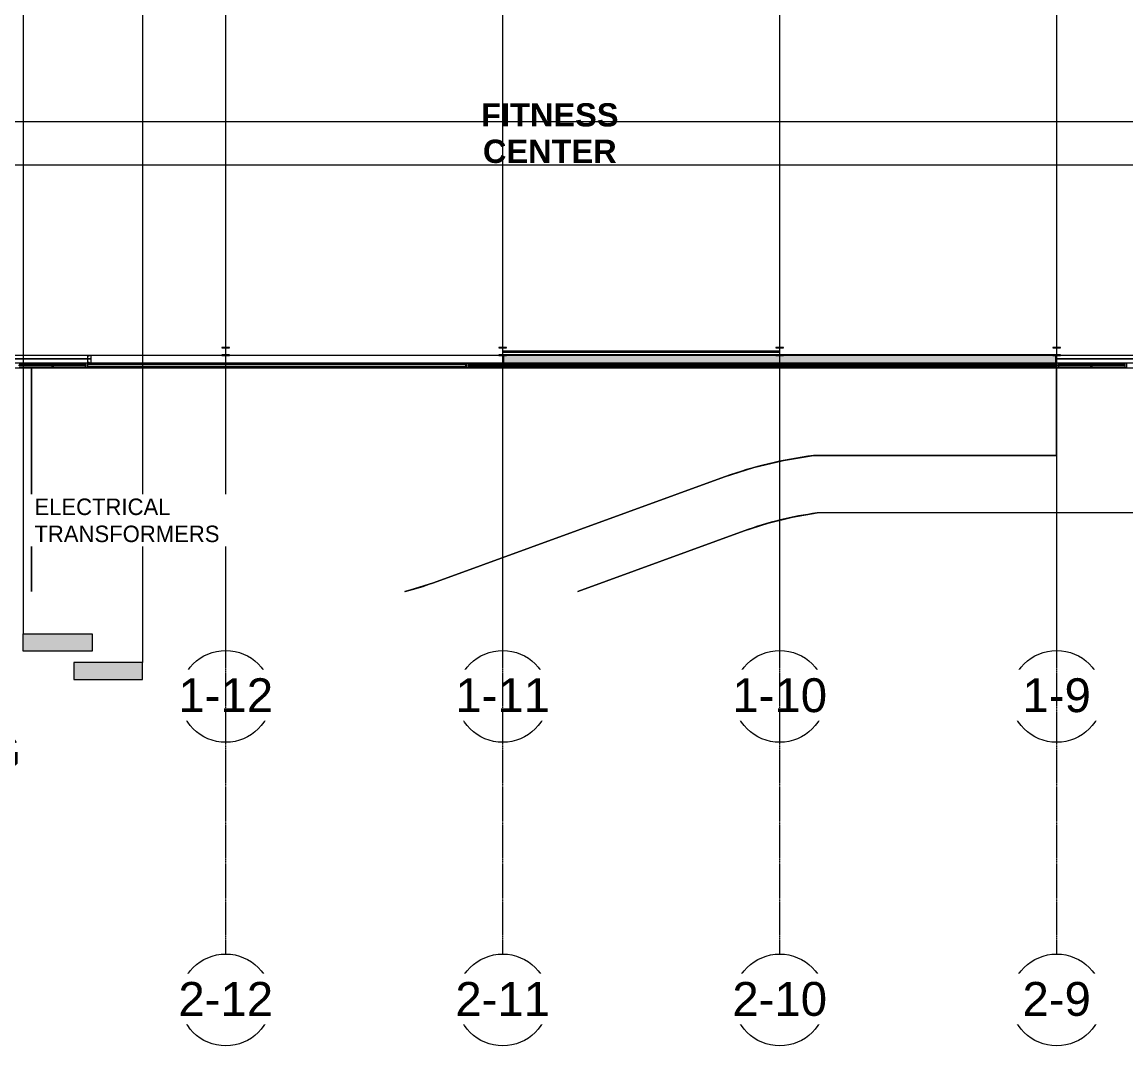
# Model space of a CAD drawing. Header units: inches. Extents: x 25369 to 33163, y -23509 to -20274.
# Drawn here: x 28804 to 29958, y -23509 to -22439 of the extents above; entities that cross this region are included whole.
import ezdxf

# ---------------------------------------------------------------- set-up
doc = ezdxf.new("R2010")
doc.units = ezdxf.units.IN
doc.header["$MEASUREMENT"] = 0
doc.linetypes.add('Grid Line 1_2_', pattern=[0.875, 0.5, -0.125, 0.125, -0.125])
for name, color, linetype, lineweight in [('A-FLOR', 192, 'Continuous', 13), ('A-GLAZ-CURT', 52, 'Continuous', 13), ('A-GLAZ-CWMG', 51, 'Continuous', 13), ('A-SITE-ROAD', 130, 'Continuous', 70), ('A-SITE-SWLK', 140, 'Continuous', 70), ('A-WALL', 113, 'Continuous', 13), ('A-WALL-PATT', 111, 'Continuous', 25), ('C-TOPO', 7, 'Continuous', 13), ('G-ANNO-SYMB', 111, 'Continuous', 9), ('G-ANNO-TEXT', 231, 'Continuous', 9), ('L-SITE-WALL', 31, 'Continuous', 13), ('M-AREA-IDEN', 171, 'Continuous', 9), ('S-BEAM', 12, 'Continuous', 13), ('S-COLS', 52, 'Continuous', 13), ('S-GRID', 1, 'Continuous', 9), ('S-GRID-IDEN', 1, 'Continuous', 9)]:
    doc.layers.add(name, color=color, linetype=linetype, lineweight=lineweight)
doc.styles.add('Arial', font='arial.ttf', dxfattribs={"height": 35.407186})
doc.styles.add('Arial_B', font='arialbd.ttf', dxfattribs={"height": 24.354149})
doc.styles.add('Century Gothic', font='GOTHIC.TTF', dxfattribs={"height": 17.245342})

# ---------------------------------------------------------------- blocks, each defined once
blk = doc.blocks.new('Struct_Xcel_Sports Complex_rvt-2-Overall Floor Plan')
at = {"layer": 'A-FLOR', "color": 43, "lineweight": 9}
for p, q in [((22941.3, -22790.8), (22810.7, -22790.8)), ((22945.3, -22790.8), (22941.6, -22790.8)), ((24133, -22790.8), (23954.3, -22790.8))]:
    blk.add_line(p, q, dxfattribs=at)
at = {"layer": 'L-SITE-WALL', "color": 43, "lineweight": 9}
for p, q in [((22810.7, -22790.8), (22941.3, -22790.8)), ((22941.6, -22790.8), (22945.3, -22790.8)), ((23954.3, -22790.8), (24133, -22790.8)), ((23337.1, -22798.8), (22941, -22798.8)), ((23954.5, -22798.8), (23375.3, -22798.8))]:
    blk.add_line(p, q, dxfattribs=at)
blk = doc.blocks.new('W-Wide Flange-Column - B2_E-1389165-Overall Floor Plan')
at = {"layer": 'S-COLS', "color": 7}
for p, q in [((4, 4.1), (-4, 4.1)), ((-4, 4.1), (-4, 3.7)), ((-4, 3.7), (-0.8, 3.7)), ((-0.1, 3), (-0.1, -3)), ((0.1, -3), (0.1, 3)), ((0.8, 3.7), (4, 3.7)), ((4, 3.7), (4, 4.1)), ((-0.8, -3.7), (-4, -3.7)), ((-4, -3.7), (-4, -4.1)), ((-4, -4.1), (4, -4.1)), ((4, -3.7), (0.8, -3.7)), ((4, -4.1), (4, -3.7))]:
    blk.add_line(p, q, dxfattribs=at)
for centre, start, end in [((-0.8, 3), 0, 90), ((0.8, 3), 90, 180), ((-0.8, -3), 270, 0), ((0.8, -3), 180, 270)]:
    blk.add_arc(centre, 0.691, start, end, dxfattribs=at)
blk = doc.blocks.new('W-Wide Flange-Column - B2_E-V1-Overall Floor Plan')
at = {"layer": 'S-COLS', "lineweight": 9}
h = blk.add_hatch(dxfattribs=at)
h.set_pattern_fill('FP_8', color=253, style=0, pattern_type=2)
h.set_pattern_definition([(225, (29306.494, -22783.178), (19.00703, -19.00703), []), (225, (29306.494, -22811.978), (19.00703, -19.00703), [])])
h.paths.add_polyline_path([(4, 4.1), (-4, 4.1), (-4, 3.7), (-0.8, 3.7), (-0.3, 3.5), (-0.1, 3), (-0.1, 0.7), (0.1, 0.7), (0.1, 0.7), (0.1, 3), (0.3, 3.5), (0.8, 3.7), (4, 3.7)], flags=0)
h.paths.add_polyline_path([(0.1, -0.2), (0, -0.3), (-0.1, -0.3), (-0.1, -3), (-0.3, -3.5), (-0.8, -3.7), (-4, -3.7), (-4, -4.1), (4, -4.1), (4, -3.7), (0.8, -3.7), (0.3, -3.5), (0.1, -3), (0.1, -0.2)], flags=0)
at = {"layer": 'S-COLS', "color": 7}
for p, q in [((4, 4.1), (-4, 4.1)), ((-4, 4.1), (-4, 3.7)), ((-4, 3.7), (-0.8, 3.7)), ((-0.1, 3), (-0.1, 0.7)), ((0.1, 0.6), (0.1, 3)), ((0.8, 3.7), (4, 3.7)), ((4, 3.7), (4, 4.1)), ((-0.8, -3.7), (-4, -3.7)), ((-4, -3.7), (-4, -4.1)), ((-4, -4.1), (4, -4.1)), ((-0.1, -0.3), (-0.1, -3)), ((0.1, -3), (0.1, -0.2)), ((4, -3.7), (0.8, -3.7)), ((4, -4.1), (4, -3.7))]:
    blk.add_line(p, q, dxfattribs=at)
for centre, start, end in [((-0.8, 3), 0, 90), ((0.8, 3), 90, 180), ((-0.8, -3), 270, 0), ((0.8, -3), 180, 270)]:
    blk.add_arc(centre, 0.691, start, end, dxfattribs=at)
blk = doc.blocks.new('W-Wide Flange-Column - B2_E-V2-Overall Floor Plan')
at = {"layer": 'S-COLS', "lineweight": 9}
h = blk.add_hatch(dxfattribs=at)
h.set_pattern_fill('FP_9', color=253, style=0, pattern_type=2)
h.set_pattern_definition([(225, (29595.994, -22783.178), (19.00703, -19.00703), []), (225, (29595.994, -22811.978), (19.00703, -19.00703), [])])
h.paths.add_polyline_path([(4, 4.1), (-4, 4.1), (-4, 3.7), (-0.8, 3.7), (-0.3, 3.5), (-0.1, 3), (-0.1, 0.7), (0.1, 0.7), (0.1, 0.7), (0.1, 3), (0.3, 3.5), (0.8, 3.7), (4, 3.7)], flags=0)
h.paths.add_polyline_path([(-0.1, -0.2), (-0.1, -3), (-0.3, -3.5), (-0.8, -3.7), (-4, -3.7), (-4, -4.1), (4, -4.1), (4, -3.7), (0.8, -3.7), (0.3, -3.5), (0.1, -3), (0.1, -0.3), (-0.1, -0.2)], flags=0)
at = {"layer": 'S-COLS', "color": 7}
for p, q in [((4, 4.1), (-4, 4.1)), ((-4, 4.1), (-4, 3.7)), ((-4, 3.7), (-0.8, 3.7)), ((-0.1, 3), (-0.1, 0.6)), ((0.1, 0.7), (0.1, 3)), ((0.8, 3.7), (4, 3.7)), ((4, 3.7), (4, 4.1)), ((-0.8, -3.7), (-4, -3.7)), ((-4, -3.7), (-4, -4.1)), ((-4, -4.1), (4, -4.1)), ((-0.1, -0.2), (-0.1, -3)), ((0.1, -3), (0.1, -0.3)), ((4, -3.7), (0.8, -3.7)), ((4, -4.1), (4, -3.7))]:
    blk.add_line(p, q, dxfattribs=at)
for centre, start, end in [((-0.8, 3), 0, 90), ((0.8, 3), 90, 180), ((-0.8, -3), 270, 0), ((0.8, -3), 180, 270)]:
    blk.add_arc(centre, 0.691, start, end, dxfattribs=at)
blk = doc.blocks.new('W-Wide Flange-Column - B2_E-V3-Overall Floor Plan')
at = {"layer": 'S-COLS', "color": 7}
for p, q in [((4, 4.1), (-4, 4.1)), ((-4, 4.1), (-4, 3.7)), ((-4, 3.7), (-0.8, 3.7)), ((-0.1, 3), (-0.1, -3)), ((0.1, -3), (0.1, 3)), ((0.8, 3.7), (4, 3.7)), ((4, 3.7), (4, 4.1)), ((-0.8, -3.7), (-4, -3.7)), ((-4, -3.7), (-4, -4.1)), ((-4, -4.1), (4, -4.1)), ((4, -3.7), (0.8, -3.7)), ((4, -4.1), (4, -3.7))]:
    blk.add_line(p, q, dxfattribs=at)
for centre, start, end in [((-0.8, 3), 0, 90), ((0.8, 3), 90, 180), ((-0.8, -3), 270, 0), ((0.8, -3), 180, 270)]:
    blk.add_arc(centre, 0.691, start, end, dxfattribs=at)
blk = doc.blocks.new('Rectangular Mullion - Exterior 2_ x 4_5_-1142339-Overall Floor Plan')
at = {"layer": 'A-GLAZ-CWMG', "color": 7}
for p, q in [((-2, 3), (0, 3)), ((-2, -1.5), (-2, 3)), ((0, 3), (0, -1.5)), ((0, -1.5), (-2, -1.5))]:
    blk.add_line(p, q, dxfattribs=at)
blk = doc.blocks.new('System Panel - INSULATED LOW-E GLAZING _SEE ELEVATIONS FOR U-FACTOR_ SHGC_ _ LT_-827433-Overall Floor Plan')
at = {"layer": 'A-GLAZ-CURT', "color": 7}
for p, q in [((17.09375, -0.25), (-17.09375, -0.25)), ((-17.09375, -0.25), (-17.09375, -1.25)), ((-17.09375, -1.25), (17.09375, -1.25)), ((17.09375, -1.25), (17.09375, -0.25))]:
    blk.add_line(p, q, dxfattribs=at)
at = {"layer": 'A-GLAZ-CURT', "color": 10, "lineweight": 9}
for p, q in [((-17.09375, -1.25), (-17.09375, -0.25)), ((17.09375, -0.25), (-17.09375, -0.25)), ((-17.09375, -1.25), (17.09375, -1.25)), ((17.09375, -0.25), (17.09375, -1.25))]:
    blk.add_line(p, q, dxfattribs=at)
blk = doc.blocks.new('Rectangular Mullion - Exterior 2_ x 4_5_-1115231-Overall Floor Plan')
at = {"layer": 'A-GLAZ-CWMG', "color": 7}
for p, q in [((-1, 3), (1, 3)), ((-1, -1.5), (-1, 3)), ((1, 3), (1, -1.5)), ((1, -1.5), (-1, -1.5))]:
    blk.add_line(p, q, dxfattribs=at)
blk = doc.blocks.new('Rectangular Mullion - Exterior 2_ x 4_5_-V15-Overall Floor Plan')
at = {"layer": 'A-GLAZ-CWMG', "color": 43, "lineweight": 9}
for p, q in [((22206.3, -22795.4), (22240.5, -22795.4)), ((22206.3, -22799.9), (22240.5, -22799.9))]:
    blk.add_line(p, q, dxfattribs=at)
blk = doc.blocks.new('System Panel - INSULATED LOW-E GLAZING _SEE ELEVATIONS FOR U-FACTOR_ SHGC_ _ LT_-1142335-Overall Floor Plan')
at = {"layer": 'A-GLAZ-CURT', "color": 7}
for p, q in [((16.53125, -0.25), (-16.53125, -0.25)), ((-16.53125, -0.25), (-16.53125, -1.25)), ((-16.53125, -1.25), (16.53125, -1.25)), ((16.53125, -1.25), (16.53125, -0.25))]:
    blk.add_line(p, q, dxfattribs=at)
at = {"layer": 'A-GLAZ-CURT', "color": 10, "lineweight": 9}
for p, q in [((-16.53125, -1.25), (-16.53125, -0.25)), ((16.53125, -0.25), (-16.53125, -0.25)), ((-16.53125, -1.25), (16.53125, -1.25)), ((16.53125, -0.25), (16.53125, -1.25))]:
    blk.add_line(p, q, dxfattribs=at)
blk = doc.blocks.new('Rectangular Mullion - Exterior 2_ x 4_5_-1136166-Overall Floor Plan')
at = {"layer": 'A-GLAZ-CWMG', "color": 43, "lineweight": 9}
for p, q in [((23956.5, -22795.4), (23989.6, -22795.4)), ((23956.5, -22799.9), (23989.6, -22799.9))]:
    blk.add_line(p, q, dxfattribs=at)
blk = doc.blocks.new('Rectangular Mullion - Exterior 2_ x 4_5_-1142359-Overall Floor Plan')
at = {"layer": 'A-GLAZ-CWMG', "color": 7}
for p, q in [((-2, 1.5), (0, 1.5)), ((-2, -3), (-2, 1.5)), ((0, 1.5), (0, -3)), ((0, -3), (-2, -3))]:
    blk.add_line(p, q, dxfattribs=at)
blk = doc.blocks.new('Rectangular Mullion - Exterior 2_ x 4_5_-1142353-Overall Floor Plan')
at = {"layer": 'A-GLAZ-CWMG', "color": 7}
for p, q in [((0, 1.5), (-2, 1.5)), ((-2, 1.5), (-2, -3)), ((0, -3), (0, 1.5)), ((-2, -3), (0, -3))]:
    blk.add_line(p, q, dxfattribs=at)
blk = doc.blocks.new('System Panel - INSULATED LOW-E GLAZING _SEE ELEVATIONS FOR U-FACTOR_ SHGC_ _ LT_-827454-Overall Floor Plan')
at = {"layer": 'A-GLAZ-CURT', "color": 7}
for p, q in [((17.09375, 1.25), (-17.09375, 1.25)), ((-17.09375, 1.25), (-17.09375, 0.25)), ((-17.09375, 0.25), (17.09375, 0.25)), ((17.09375, 0.25), (17.09375, 1.25))]:
    blk.add_line(p, q, dxfattribs=at)
at = {"layer": 'A-GLAZ-CURT', "color": 10, "lineweight": 9}
for p, q in [((-17.09375, 0.25), (-17.09375, 1.25)), ((17.09375, 1.25), (-17.09375, 1.25)), ((-17.09375, 0.25), (17.09375, 0.25)), ((17.09375, 1.25), (17.09375, 0.25))]:
    blk.add_line(p, q, dxfattribs=at)
blk = doc.blocks.new('Rectangular Mullion - Exterior 2_ x 4_5_-1060760-Overall Floor Plan')
at = {"layer": 'A-GLAZ-CWMG', "color": 43, "lineweight": 9}
for p, q in [((25834, -22795.4), (25799.8, -22795.4)), ((25834, -22799.9), (25799.8, -22799.9))]:
    blk.add_line(p, q, dxfattribs=at)
blk = doc.blocks.new('Rectangular Mullion - Exterior 2_ x 4_5_-1135321-Overall Floor Plan')
at = {"layer": 'A-GLAZ-CWMG', "color": 43, "lineweight": 9}
for p, q in [((22278.7, -22795.4), (22311.8, -22795.4)), ((22278.7, -22799.9), (22311.8, -22799.9))]:
    blk.add_line(p, q, dxfattribs=at)
blk = doc.blocks.new('Rectangular Mullion - Exterior 2_ x 4_5_-1305167-Overall Floor Plan')
at = {"layer": 'A-GLAZ-CWMG', "color": 43, "lineweight": 9}
for p, q in [((22869.8, -22795.4), (22904, -22795.4)), ((22869.8, -22799.9), (22904, -22799.9))]:
    blk.add_line(p, q, dxfattribs=at)
blk = doc.blocks.new('Rectangular Mullion - Exterior 2_ x 4_5_-1142382-Overall Floor Plan')
at = {"layer": 'A-GLAZ-CWMG', "color": 7}
for p, q in [((0, 3), (-2, 3)), ((-2, 3), (-2, -1.5)), ((0, -1.5), (0, 3)), ((-2, -1.5), (0, -1.5))]:
    blk.add_line(p, q, dxfattribs=at)
blk = doc.blocks.new('Rectangular Mullion - Exterior 2_ x 4_5_-827464-Overall Floor Plan')
at = {"layer": 'A-GLAZ-CWMG', "color": 7}
for p, q in [((-1, 3), (1, 3)), ((-1, -1.5), (-1, 3)), ((1, 3), (1, -1.5)), ((1, -1.5), (-1, -1.5))]:
    blk.add_line(p, q, dxfattribs=at)
blk = doc.blocks.new('Girt_C - 8_D-1665748-Overall Floor Plan')
at = {"layer": 'S-BEAM', "color": 43, "lineweight": 9}
for p, q in [((23081.9, -22787.3), (22945.3, -22787.3)), ((22945.3, -22787.5), (22945.3, -22787.3)), ((22945.3, -22795.1), (22945.3, -22787.5)), ((22945.3, -22795.3), (22945.3, -22795.1)), ((22945.3, -22795.3), (23375.5, -22795.3)), ((23371.4, -22787.3), (23089.9, -22787.3))]:
    blk.add_line(p, q, dxfattribs=at)
blk = doc.blocks.new('Round Bar - 1_-1264636-Overall Floor Plan')
at = {"layer": 'S-BEAM', "color": 43, "lineweight": 9}
for p, q in [((24678.9, -22782.9), (24533.3, -22782.9)), ((24533.3, -22783.9), (24678.9, -22783.9))]:
    blk.add_line(p, q, dxfattribs=at)
for start_param, end_param in [(0, 3.141593), (3.141593, 6.283185)]:
    blk.add_ellipse((24533.3, -22783.4), major_axis=(0, 0.5), ratio=0.440323, start_param=start_param, end_param=end_param, dxfattribs=at)
blk = doc.blocks.new('Round Bar - 1_-1264677-Overall Floor Plan')
at = {"layer": 'S-BEAM', "color": 43, "lineweight": 9}
for p, q in [((24822.9, -22782.9), (24677.3, -22782.9)), ((24677.3, -22783.9), (24822.9, -22783.9))]:
    blk.add_line(p, q, dxfattribs=at)
for start_param, end_param in [(0, 3.141593), (3.141593, 6.283185)]:
    blk.add_ellipse((24822.9, -22783.4), major_axis=(0, 0.5), ratio=0.440323, start_param=start_param, end_param=end_param, dxfattribs=at)
blk = doc.blocks.new('Grid - Grid Head - Circle-14747-Overall Floor Plan')
at = {"layer": 'S-GRID-IDEN'}
blk.add_circle((0, 0), 0.25, dxfattribs=at)
blk = doc.blocks.new('Section - 3_32_ x 3_8_-18514-Overall Floor Plan')
at = {"layer": 'G-ANNO-SYMB'}
blk.add_hatch(color=256, dxfattribs=at).paths.add_polyline_path([(0, 0.375), (0, 0), (-0.09375, 0), (-0.09375, 0.375)], flags=0)
for p, q in [((0, 0.375), (-0.09375, 0.375)), ((-0.09375, 0.375), (-0.09375, 0)), ((0, 0), (0, 0.375)), ((-0.09375, 0), (0, 0))]:
    blk.add_line(p, q, dxfattribs=at)

msp = doc.modelspace()

# ---------------------------------------------------------------- hatches: boundary and pattern name
at = {"layer": 'A-WALL-PATT', "lineweight": 9}
h = msp.add_hatch(dxfattribs=at)
h.set_pattern_fill('FP_18', color=253, style=0, pattern_type=2)
h.set_pattern_definition([(161.57, (5932.064, 0.96), (-7.6802237, -0.0009796), [0, -54.643, 6.067, 0]), (18.43, (5930.144, 0.96), (-7.6802237, 0.0009796), [0, -54.643, 6.067, 0]), (108.43, (5932.064, 0.96), (3.8382953, -19.20136532), [18.211, -42.499]), (71.57, (5930.144, 0.96), (3.8382953, 19.20136532), [18.211, -42.499])])
h.paths.add_polyline_path([(29307.4, -22795.3), (29884.6, -22795.3), (29884.6, -22787.3), (29307.4, -22787.3), (29307.4, -22791.9)], flags=0)
h = msp.add_hatch(dxfattribs=at)
h.set_pattern_fill('FP_20', color=253, style=0, pattern_type=2)
h.set_pattern_definition([(0, (5931.104, 0), (30.72, 7.68), [2.534, -20.506, 2.534, -20.506, -122.88]), (0, (5931.104, 0), (30.72, 7.68), [-46.08, 2.534, -43.546, 2.534, -20.506, -53.76]), (0, (5931.104, 0), (30.72, 7.68), [-115.2, 2.534, -12.826, 2.534, -35.866]), (120, (5942.624, 3.84), (-22.0110751, 22.7643004), [2.534, -20.506, 2.534, -20.506, -122.88]), (120, (5942.624, 3.84), (-22.0110751, 22.7643004), [-46.08, 2.534, -43.546, 2.534, -20.506, -53.76]), (120, (5942.624, 3.84), (-22.0110751, 22.7643004), [-115.2, 2.534, -12.826, 2.534, -35.866]), (240, (5946.464, 19.2), (-8.7089249, -30.4443004), [2.534, -20.506, 2.534, -20.506, -122.88]), (240, (5946.464, 19.2), (-8.7089249, -30.4443004), [-46.08, 2.534, -43.546, 2.534, -20.506, -53.76]), (240, (5946.464, 19.2), (-8.7089249, -30.4443004), [-115.2, 2.534, -12.826, 2.534, -35.866])])
h.paths.add_polyline_path([(29329.7, -22795.8), (29884.6, -22795.8), (29884.6, -22795.3), (29307.4, -22795.3), (29307.4, -22795.8), (29312.2, -22795.8)], flags=0)
h = msp.add_hatch(dxfattribs=at)
h.set_pattern_fill('FP_21', color=253, style=0, pattern_type=2)
h.set_pattern_definition([(0, (5931.104, 0), (0, 24), []), (90, (5931.104, 0), (-24, 1e-15), [])])
h.paths.add_polyline_path([(29884.6, -22796.8), (29884.6, -22795.8), (29307.4, -22795.8), (29307.4, -22796.8), (29873.7, -22796.8)], flags=0)
at = {"layer": 'S-COLS', "lineweight": 9}
h = msp.add_hatch(dxfattribs=at)
h.set_pattern_fill('FP_15', color=253, style=0, pattern_type=2)
h.set_pattern_definition([(45, (5931.104, 0), (-19.00703, 19.00703), []), (45, (5931.104, 28.8), (-19.00703, 19.00703), [])])
h.paths.add_polyline_path([(28874.7, -22795.3), (28874.6, -22795), (28874.3, -22794.9), (28872.7, -22794.7), (28872.7, -22788), (28874.6, -22787.6), (28874.7, -22787.3), (28872.4, -22787.3), (28872.4, -22795.3)], flags=0)

# ---------------------------------------------------------------- linework, layer by layer
at = {"layer": 'A-SITE-ROAD', "color": 43, "lineweight": 9}
for p, q in [((32090, -22952.1), (29635, -22952.1)), ((29385, -23034), (29558.9, -22970.7))]:
    msp.add_line(p, q, dxfattribs=at)
msp.add_arc((29682.1, -23309), 360, 97.5129, 110, dxfattribs=at)
at = {"layer": 'A-SITE-SWLK', "color": 43, "lineweight": 9}
for p, q in [((28814.1, -23034), (28814.1, -22799.9)), ((29885.4, -22892.1), (29885.4, -22799.4)), ((29631.2, -22892.1), (29885.4, -22892.1)), ((29234.3, -23025), (29538.4, -22914.3))]:
    msp.add_line(p, q, dxfattribs=at)
for centre, radius, start, end in [((29682.1, -23309), 420, 96.9549, 110), ((29131.7, -22743.1), 300, 284.0694, 290)]:
    msp.add_arc(centre, radius, start, end, dxfattribs=at)
at = {"layer": 'A-WALL', "color": 7}
for p, q in [((29595.7, -22786.6), (29306.8, -22786.6)), ((29885.2, -22786.6), (29596.3, -22786.6)), ((29267.9, -22796.9), (28872.4, -22796.9)), ((28872.4, -22796.9), (28872.4, -22798.5)), ((29267.9, -22798.5), (29267.9, -22796.9)), ((29306.6, -22787.3), (29306.6, -22798.6)), ((29885.4, -22796.8), (29306.6, -22796.8)), ((29885.4, -22798.3), (29306.6, -22798.3)), ((29307.4, -22787.3), (29307.4, -22796.8)), ((29884.6, -22795.3), (29307.4, -22795.3)), ((29884.6, -22795.8), (29307.4, -22795.8)), ((29592, -22787.3), (29310.5, -22787.3)), ((29881.5, -22787.3), (29600, -22787.3)), ((29884.6, -22796.8), (29884.6, -22787.3)), ((29885.4, -22798.6), (29885.4, -22787.3)), ((28872.4, -22798.5), (29267.9, -22798.5)), ((29306.6, -22798.6), (29885.4, -22798.6))]:
    msp.add_line(p, q, dxfattribs=at)
at = {"layer": 'C-TOPO', "color": 43, "lineweight": 9}
for p, q in [((28814.1, -22799.9), (28814.1, -23034)), ((28814.1, -23034), (28814.1, -22799.9)), ((29885.4, -22892.1), (29885.4, -22798.8)), ((29885.4, -22798.8), (29885.6, -22798.8)), ((29885.6, -22798.8), (29885.4, -22798.8)), ((29885.4, -22798.8), (29885.4, -22892.1)), ((29568.8, -22904.6), (29599.8, -22897.1)), ((29599.8, -22897.1), (29568.8, -22904.6)), ((29599.8, -22897.1), (29631.2, -22892.1)), ((29631.2, -22892.1), (29599.8, -22897.1)), ((29631.2, -22892.1), (29885.4, -22892.1)), ((29885.4, -22892.1), (29631.2, -22892.1)), ((29538.4, -22914.3), (29568.8, -22904.6)), ((29568.8, -22904.6), (29538.4, -22914.3)), ((29234.3, -23025), (29538.4, -22914.3)), ((29538.4, -22914.3), (29234.3, -23025)), ((29609.2, -22956.4), (29583.8, -22962.6)), ((29583.8, -22962.6), (29609.2, -22956.4)), ((29635, -22952.1), (29609.2, -22956.4)), ((29609.2, -22956.4), (29635, -22952.1)), ((32295.1, -22952.1), (29635, -22952.1)), ((32216, -22952.1), (29635, -22952.1)), ((29558.9, -22970.7), (29385, -23034)), ((29385, -23034), (29558.9, -22970.7)), ((29558.9, -22970.7), (29583.8, -22962.6)), ((29558.9, -22970.7), (29583.8, -22962.6)), ((29209.4, -23032.9), (29234.3, -23025)), ((29234.3, -23025), (29209.4, -23032.9)), ((29204.2, -23034), (29209.4, -23032.9)), ((29209.4, -23032.9), (29204.2, -23034))]:
    msp.add_line(p, q, dxfattribs=at)
at = {"layer": 'G-ANNO-SYMB'}
for p, q in [((28805.3, -21006.8), (28805.3, -23078.5)), ((28930.1, -21010.1), (28930.1, -23108.3)), ((32514.7, -22588.6), (27924.8, -22588.6))]:
    msp.add_line(p, q, dxfattribs=at)
at = {"layer": 'L-SITE-WALL', "color": 43, "lineweight": 9}
for p, q in [((31163.9, -22800.8), (28583.5, -22800.8)), ((28872.1, -22798.8), (29268.2, -22798.8)), ((29306.4, -22798.8), (29885.6, -22798.8))]:
    msp.add_line(p, q, dxfattribs=at)
at = {"layer": 'S-COLS', "color": 7}
for p, q in [((28874.7, -22787.3), (28872.4, -22787.3)), ((28872.4, -22787.3), (28872.4, -22795.3)), ((28872.4, -22795.3), (28874.7, -22795.3)), ((28872.7, -22788), (28874.3, -22787.7)), ((28872.7, -22794.7), (28872.7, -22788)), ((28874.3, -22794.9), (28872.7, -22794.7))]:
    msp.add_line(p, q, dxfattribs=at)
for centre, start, end in [((28874.3, -22787.3), 270, 0), ((28874.3, -22795.3), 0, 90)]:
    msp.add_arc(centre, 0.39, start, end, dxfattribs=at)
at = {"layer": 'S-GRID', "linetype": 'Grid Line 1_2_'}
for p, q in [((29017, -23095.8), (29017, -20550.1)), ((29306.5, -23095.8), (29306.5, -20550.1)), ((29596, -23095.8), (29596, -20550.1)), ((29885.5, -23095.8), (29885.5, -20550.1)), ((32358.4, -22543.1), (27402.5, -22543.1)), ((32650.2, -22543.1), (27721.3, -22543.1)), ((32358.4, -22787.3), (27402.5, -22787.3)), ((32262.4, -22795.3), (27498.5, -22795.3)), ((32650.2, -22787.3), (27721.3, -22787.3)), ((32554.2, -22795.3), (27846.6, -22795.3))]:
    msp.add_line(p, q, dxfattribs=at)

# ---------------------------------------------------------------- block references
at = {"color": 250, "lineweight": 5}
msp.add_blockref('Struct_Xcel_Sports Complex_rvt-2-Overall Floor Plan', (5931.1, 0), dxfattribs=at)
at = {"layer": 'A-GLAZ-CURT', "color": 10, "lineweight": 9, "rotation": 180}
for name, p in [('System Panel - INSULATED LOW-E GLAZING _SEE ELEVATIONS FOR U-FACTOR_ SHGC_ _ LT_-827433-Overall Floor Plan', (28818, -22798.4)), ('System Panel - INSULATED LOW-E GLAZING _SEE ELEVATIONS FOR U-FACTOR_ SHGC_ _ LT_-1142335-Overall Floor Plan', (28853.6, -22798.4)), ('System Panel - INSULATED LOW-E GLAZING _SEE ELEVATIONS FOR U-FACTOR_ SHGC_ _ LT_-1142335-Overall Floor Plan', (29904.1, -22798.4)), ('System Panel - INSULATED LOW-E GLAZING _SEE ELEVATIONS FOR U-FACTOR_ SHGC_ _ LT_-827433-Overall Floor Plan', (29939.8, -22798.4))]:
    msp.add_blockref(name, p, dxfattribs=at)
at = {"layer": 'A-GLAZ-CURT', "color": 10, "lineweight": 9}
msp.add_blockref('System Panel - INSULATED LOW-E GLAZING _SEE ELEVATIONS FOR U-FACTOR_ SHGC_ _ LT_-827454-Overall Floor Plan', (29287.3, -22798.4), dxfattribs=at)
at = {"layer": 'A-GLAZ-CWMG', "color": 43, "lineweight": 9}
for name, p in [('Rectangular Mullion - Exterior 2_ x 4_5_-1305167-Overall Floor Plan', (5931.1, 0)), ('Rectangular Mullion - Exterior 2_ x 4_5_-1135321-Overall Floor Plan', (6558.4, 0)), ('Rectangular Mullion - Exterior 2_ x 4_5_-1142382-Overall Floor Plan', (28872.1, -22798.4)), ('Rectangular Mullion - Exterior 2_ x 4_5_-1060760-Overall Floor Plan', (3470.4, 0)), ('Rectangular Mullion - Exterior 2_ x 4_5_-1136166-Overall Floor Plan', (5931.1, 0)), ('Rectangular Mullion - Exterior 2_ x 4_5_-V15-Overall Floor Plan', (7716.4, 0))]:
    msp.add_blockref(name, p, dxfattribs=at)
at = {"layer": 'A-GLAZ-CWMG', "color": 43, "lineweight": 9, "extrusion": (0, 0, -1)}
for name, p in [('Rectangular Mullion - Exterior 2_ x 4_5_-827464-Overall Floor Plan', (-28836.1, -22798.4)), ('Rectangular Mullion - Exterior 2_ x 4_5_-1142339-Overall Floor Plan', (-29885.6, -22798.4)), ('Rectangular Mullion - Exterior 2_ x 4_5_-1115231-Overall Floor Plan', (-29921.7, -22798.4)), ('Rectangular Mullion - Exterior 2_ x 4_5_-1115231-Overall Floor Plan', (-29957.9, -22798.4))]:
    msp.add_blockref(name, p, dxfattribs=at)
at = {"layer": 'A-GLAZ-CWMG', "color": 43, "lineweight": 9, "rotation": 180}
msp.add_blockref('Rectangular Mullion - Exterior 2_ x 4_5_-1142353-Overall Floor Plan', (29268.2, -22798.4), dxfattribs=at)
at = {"layer": 'A-GLAZ-CWMG', "color": 43, "lineweight": 9, "extrusion": (0, 0, -1), "rotation": 180}
msp.add_blockref('Rectangular Mullion - Exterior 2_ x 4_5_-1142359-Overall Floor Plan', (-29306.4, -22798.4), dxfattribs=at)
at = {"layer": 'G-ANNO-SYMB', "extrusion": (0, 0, -1), "xscale": 191.9999999999999, "yscale": 191.9999999999999, "zscale": 191.9999999999999, "rotation": 90.00000000000053}
msp.add_blockref('Section - 3_32_ x 3_8_-18514-Overall Floor Plan', (-28805.3, -23078.5), dxfattribs=at)
at = {"layer": 'G-ANNO-SYMB', "xscale": 191.9999999999999, "yscale": 191.9999999999999, "zscale": 191.9999999999999, "rotation": 89.99999999999947}
msp.add_blockref('Section - 3_32_ x 3_8_-18514-Overall Floor Plan', (28930.1, -23108.3), dxfattribs=at)
at = {"layer": 'S-BEAM', "color": 43, "lineweight": 9}
for name, p in [('Round Bar - 1_-1264636-Overall Floor Plan', (4773.1, 0)), ('Round Bar - 1_-1264677-Overall Floor Plan', (4773.1, 0)), ('Girt_C - 8_D-1665748-Overall Floor Plan', (5931.1, 0))]:
    msp.add_blockref(name, p, dxfattribs=at)
at = {"layer": 'S-COLS', "color": 43, "lineweight": 9, "rotation": 180}
for name, p in [('W-Wide Flange-Column - B2_E-1389165-Overall Floor Plan', (29017, -22783.2)), ('W-Wide Flange-Column - B2_E-V1-Overall Floor Plan', (29306.5, -22783.2)), ('W-Wide Flange-Column - B2_E-V2-Overall Floor Plan', (29596, -22783.2)), ('W-Wide Flange-Column - B2_E-V3-Overall Floor Plan', (29885.5, -22783.2))]:
    msp.add_blockref(name, p, dxfattribs=at)
at = {"layer": 'S-GRID-IDEN', "xscale": 191.9999999999999, "yscale": 191.9999999999999, "zscale": 191.9999999999999}
for p in [(29017, -23143.8), (29306.5, -23143.8), (29596, -23143.8), (29885.5, -23143.8), (29017, -23461.2), (29306.5, -23461.2), (29596, -23461.2), (29885.5, -23461.2)]:
    msp.add_blockref('Grid - Grid Head - Circle-14747-Overall Floor Plan', p, dxfattribs=at)

# ---------------------------------------------------------------- texts
at = {"layer": 'M-AREA-IDEN', "insert": (29355.7, -22523.7), "char_height": 24.35, "width": 166.464, "attachment_point": 2, "line_spacing_factor": 0.938532, "style": 'Arial_B'}
msp.add_mtext('FITNESS\\PCENTER', dxfattribs=at)
at = {"layer": 'S-GRID-IDEN', "insert": (28738.5, -23184.2), "char_height": 35.41, "width": 153.792, "attachment_point": 2, "line_spacing_factor": 0.938532, "style": 'Arial', "bg_fill": 3, "box_fill_scale": 1.25, "bg_fill_color": 0, "bg_fill_transparency": 0}
msp.add_mtext('3-E.G', dxfattribs=at)

# ---------------------------------------------------------------- next in the draw order: texts
at = {"layer": 'S-GRID-IDEN', "char_height": 35.41, "attachment_point": 2, "line_spacing_factor": 0.938532, "style": 'Arial', "bg_fill": 3, "box_fill_scale": 1.25, "bg_fill_color": 0, "bg_fill_transparency": 0}
for s, insert, width in [('1-12', (29017, -23124.9), 117.936), ('1-11', (29306.5, -23124.9), 117.936), ('1-10', (29596, -23124.9), 117.936), ('1-9', (29885.5, -23124.9), 85.104), ('2-12', (29017, -23442.4), 117.936), ('2-11', (29306.5, -23442.4), 117.936), ('2-10', (29596, -23442.4), 117.936), ('2-9', (29885.5, -23442.4), 85.104)]:
    msp.add_mtext(s, dxfattribs=dict(at, insert=insert, width=width))

# ---------------------------------------------------------------- next in the draw order: linework, layer by layer
at = {"layer": 'S-GRID', "linetype": 'Grid Line 1_2_'}
for p, q in [((29017, -23413.2), (29017, -20902.4)), ((29306.5, -23413.2), (29306.5, -20902.4)), ((29596, -23413.2), (29596, -20902.4)), ((29885.5, -23413.2), (29885.5, -20902.4))]:
    msp.add_line(p, q, dxfattribs=at)

# ---------------------------------------------------------------- next in the draw order: texts
at = {"layer": 'G-ANNO-TEXT', "color": 137, "insert": (28817, -22937), "char_height": 17.245, "width": 213.84, "attachment_point": 1, "line_spacing_factor": 0.984117, "style": 'Century Gothic', "bg_fill": 3, "box_fill_scale": 1.25, "bg_fill_color": 0, "bg_fill_transparency": 0}
msp.add_mtext('ELECTRICAL\\PTRANSFORMERS', dxfattribs=at)

doc.saveas('drawing.dxf')
